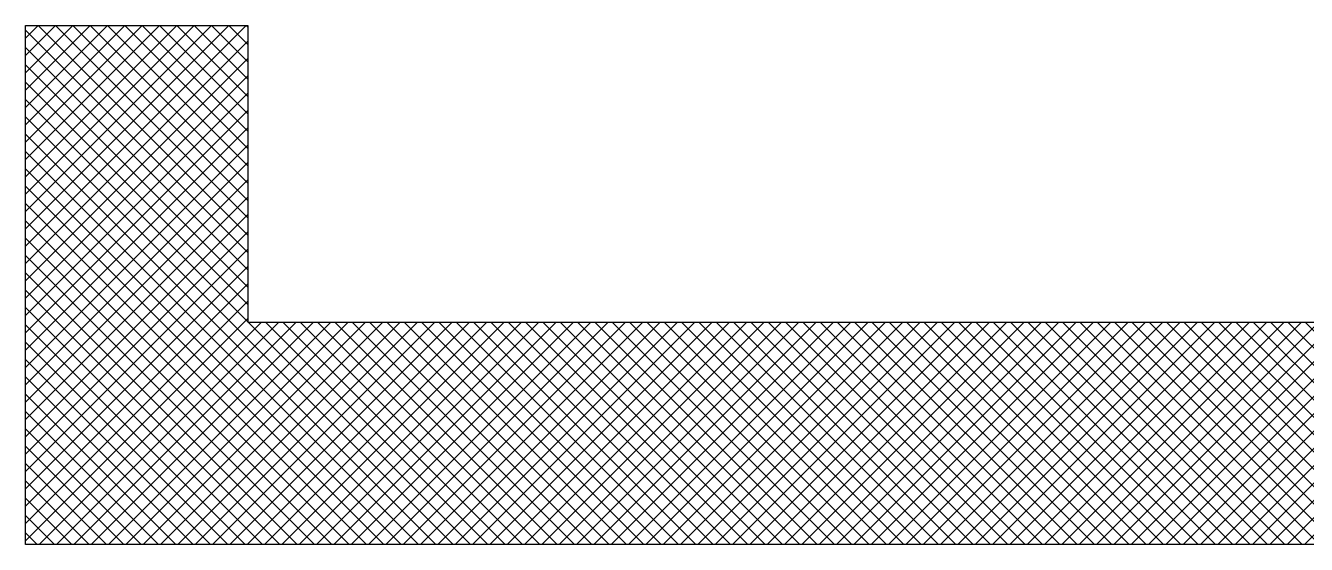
# Model space of a CAD drawing. Extents: x 610887 to 611781, y -400493 to -399849.
# Drawn here: x 611023.211 to 611028.096, y -400438.779 to -400436.8 of the extents above; entities that cross this region are included whole.
import ezdxf

# ---------------------------------------------------------------- set-up
doc = ezdxf.new("R2010")
doc.units = 0
doc.header["$LTSCALE"] = 1000
doc.layers.get('0').update_dxf_attribs({"linetype": 'CONTINUOUS'})
doc.layers.add('9-BOX', color=7, linetype='CONTINUOUS')

# ---------------------------------------------------------------- blocks, each defined once
blk = doc.blocks.new('*X11')
at = {"color": 0}
for p, q in [((237781.473, 346142.8472), (237782.5978, 346143.972)), ((237781.473, 346142.9356), (237782.5094, 346143.972)), ((237781.473, 346143.024), (237782.421, 346143.972)), ((237781.473, 346143.1123), (237782.3327, 346143.972)), ((237781.473, 346143.2007), (237782.2443, 346143.972)), ((237781.473, 346143.2891), (237782.1559, 346143.972)), ((237781.473, 346143.3775), (237782.0675, 346143.972)), ((237781.473, 346143.4659), (237781.9791, 346143.972)), ((237781.473, 346143.5543), (237781.8907, 346143.972)), ((237781.473, 346143.6427), (237781.8023, 346143.972)), ((237781.473, 346143.7311), (237781.7139, 346143.972)), ((237781.473, 346143.8194), (237781.6256, 346143.972)), ((237781.473, 346143.9078), (237781.5372, 346143.972)), ((237782.607, 346142.9025), (237781.5375, 346143.972)), ((237782.607, 346142.9909), (237781.6259, 346143.972)), ((237782.607, 346143.0793), (237781.7143, 346143.972)), ((237782.607, 346143.1677), (237781.8027, 346143.972)), ((237782.607, 346143.2561), (237781.8911, 346143.972)), ((237782.607, 346143.3445), (237781.9795, 346143.972)), ((237782.607, 346143.4329), (237782.0679, 346143.972)), ((237782.607, 346143.5213), (237782.1563, 346143.972)), ((237782.607, 346143.6096), (237782.2446, 346143.972)), ((237782.607, 346143.698), (237782.333, 346143.972)), ((237782.607, 346143.7864), (237782.4214, 346143.972)), ((237782.607, 346143.8748), (237782.5098, 346143.972)), ((237782.607, 346143.9632), (237782.5982, 346143.972)), ((237782.607, 346142.8141), (237781.473, 346143.9481)), ((237781.473, 346142.7588), (237782.607, 346143.8928)), ((237782.607, 346142.7258), (237781.473, 346143.8598)), ((237781.473, 346142.6704), (237782.607, 346143.8044)), ((237782.607, 346142.6374), (237781.473, 346143.7714)), ((237781.473, 346142.582), (237782.607, 346143.716)), ((237782.607, 346142.549), (237781.473, 346143.683)), ((237781.473, 346142.4936), (237782.607, 346143.6276)), ((237782.607, 346142.4606), (237781.473, 346143.5946)), ((237781.473, 346142.4052), (237782.607, 346143.5392)), ((237783.6532, 346141.326), (237781.473, 346143.5062)), ((237781.473, 346142.3168), (237782.607, 346143.4508)), ((237783.5648, 346141.326), (237781.473, 346143.4178)), ((237781.473, 346142.2285), (237782.607, 346143.3625)), ((237783.4764, 346141.326), (237781.473, 346143.3294)), ((237781.473, 346142.1401), (237782.607, 346143.2741)), ((237783.388, 346141.326), (237781.473, 346143.241)), ((237781.473, 346142.0517), (237782.607, 346143.1857)), ((237783.2997, 346141.326), (237781.473, 346143.1527)), ((237781.473, 346141.9633), (237782.607, 346143.0973)), ((237783.2113, 346141.326), (237781.473, 346143.0643)), ((237781.473, 346141.8749), (237782.607, 346143.0089)), ((237783.1229, 346141.326), (237781.473, 346142.9759)), ((237781.473, 346141.7865), (237782.607, 346142.9205)), ((237783.0345, 346141.326), (237781.473, 346142.8875)), ((237781.473, 346141.6981), (237782.607, 346142.8321)), ((237782.9461, 346141.326), (237781.473, 346142.7991)), ((237781.473, 346141.6097), (237782.607, 346142.7437)), ((237782.8577, 346141.326), (237781.473, 346142.7107)), ((237781.473, 346141.5214), (237782.607, 346142.6554)), ((237782.7693, 346141.326), (237781.473, 346142.6223)), ((237781.473, 346141.433), (237782.607, 346142.567)), ((237782.6809, 346141.326), (237781.473, 346142.5339)), ((237781.473, 346141.3446), (237782.607, 346142.4786)), ((237781.5428, 346141.326), (237782.6768, 346142.46)), ((237781.6312, 346141.326), (237782.7652, 346142.46)), ((237781.7196, 346141.326), (237782.8536, 346142.46)), ((237781.808, 346141.326), (237782.942, 346142.46)), ((237781.8964, 346141.326), (237783.0304, 346142.46)), ((237781.9848, 346141.326), (237783.1188, 346142.46)), ((237782.0731, 346141.326), (237783.2071, 346142.46)), ((237782.1615, 346141.326), (237783.2955, 346142.46)), ((237782.2499, 346141.326), (237783.3839, 346142.46)), ((237782.3383, 346141.326), (237783.4723, 346142.46)), ((237782.4267, 346141.326), (237783.5607, 346142.46)), ((237782.5151, 346141.326), (237783.6491, 346142.46)), ((237782.6035, 346141.326), (237783.7375, 346142.46)), ((237783.7416, 346141.326), (237782.6076, 346142.46)), ((237782.6919, 346141.326), (237783.8259, 346142.46)), ((237783.83, 346141.326), (237782.696, 346142.46)), ((237782.7802, 346141.326), (237783.9142, 346142.46)), ((237783.9184, 346141.326), (237782.7844, 346142.46)), ((237782.8686, 346141.326), (237784.0026, 346142.46)), ((237784.0068, 346141.326), (237782.8728, 346142.46)), ((237782.957, 346141.326), (237784.091, 346142.46)), ((237784.0951, 346141.326), (237782.9611, 346142.46)), ((237783.0454, 346141.326), (237784.1794, 346142.46)), ((237784.1835, 346141.326), (237783.0495, 346142.46)), ((237783.1338, 346141.326), (237784.2678, 346142.46)), ((237784.2719, 346141.326), (237783.1379, 346142.46)), ((237783.2222, 346141.326), (237784.3562, 346142.46)), ((237784.3603, 346141.326), (237783.2263, 346142.46)), ((237783.3106, 346141.326), (237784.4446, 346142.46)), ((237784.4487, 346141.326), (237783.3147, 346142.46)), ((237783.399, 346141.326), (237784.533, 346142.46)), ((237784.5371, 346141.326), (237783.4031, 346142.46)), ((237783.4874, 346141.326), (237784.6214, 346142.46)), ((237784.6255, 346141.326), (237783.4915, 346142.46)), ((237783.5757, 346141.326), (237784.7097, 346142.46)), ((237784.7139, 346141.326), (237783.5799, 346142.46)), ((237783.6641, 346141.326), (237784.7981, 346142.46)), ((237784.8023, 346141.326), (237783.6683, 346142.46)), ((237783.7525, 346141.326), (237784.8865, 346142.46)), ((237784.8906, 346141.326), (237783.7566, 346142.46)), ((237783.8409, 346141.326), (237784.9749, 346142.46)), ((237784.979, 346141.326), (237783.845, 346142.46)), ((237783.9293, 346141.326), (237785.0633, 346142.46)), ((237785.0674, 346141.326), (237783.9334, 346142.46)), ((237784.0177, 346141.326), (237785.1517, 346142.46)), ((237785.1558, 346141.326), (237784.0218, 346142.46)), ((237784.1061, 346141.326), (237785.2401, 346142.46)), ((237785.2442, 346141.326), (237784.1102, 346142.46)), ((237784.1945, 346141.326), (237785.3285, 346142.46)), ((237785.3326, 346141.326), (237784.1986, 346142.46)), ((237784.2829, 346141.326), (237785.4169, 346142.46)), ((237785.421, 346141.326), (237784.287, 346142.46)), ((237784.3712, 346141.326), (237785.5052, 346142.46)), ((237785.5094, 346141.326), (237784.3754, 346142.46)), ((237784.4596, 346141.326), (237785.5936, 346142.46)), ((237785.5977, 346141.326), (237784.4637, 346142.46)), ((237784.548, 346141.326), (237785.682, 346142.46)), ((237785.6861, 346141.326), (237784.5521, 346142.46)), ((237784.6364, 346141.326), (237785.7704, 346142.46)), ((237785.7745, 346141.326), (237784.6405, 346142.46)), ((237784.7248, 346141.326), (237785.8588, 346142.46)), ((237785.8629, 346141.326), (237784.7289, 346142.46)), ((237784.8132, 346141.326), (237785.9472, 346142.46)), ((237785.9513, 346141.326), (237784.8173, 346142.46)), ((237784.9016, 346141.326), (237786.0356, 346142.46)), ((237786.0397, 346141.326), (237784.9057, 346142.46)), ((237784.99, 346141.326), (237786.124, 346142.46)), ((237786.1281, 346141.326), (237784.9941, 346142.46)), ((237785.0783, 346141.326), (237786.2123, 346142.46)), ((237786.2165, 346141.326), (237785.0825, 346142.46)), ((237785.1667, 346141.326), (237786.3007, 346142.46)), ((237786.3049, 346141.326), (237785.1709, 346142.46)), ((237785.2551, 346141.326), (237786.3891, 346142.46)), ((237786.3932, 346141.326), (237785.2592, 346142.46)), ((237785.3435, 346141.326), (237786.4775, 346142.46)), ((237786.4816, 346141.326), (237785.3476, 346142.46)), ((237785.4319, 346141.326), (237786.5659, 346142.46)), ((237786.57, 346141.326), (237785.436, 346142.46)), ((237785.5203, 346141.326), (237786.6543, 346142.46)), ((237786.6584, 346141.326), (237785.5244, 346142.46)), ((237785.6087, 346141.326), (237786.7427, 346142.46)), ((237786.7468, 346141.326), (237785.6128, 346142.46)), ((237785.6971, 346141.326), (237786.8311, 346142.46)), ((237786.8352, 346141.326), (237785.7012, 346142.46)), ((237785.7855, 346141.326), (237786.9195, 346142.46)), ((237786.9236, 346141.326), (237785.7896, 346142.46)), ((237785.8738, 346141.326), (237787.0078, 346142.46)), ((237787.012, 346141.326), (237785.878, 346142.46)), ((237785.9622, 346141.326), (237787.0962, 346142.46)), ((237787.1004, 346141.326), (237785.9664, 346142.46)), ((237786.0506, 346141.326), (237787.1846, 346142.46)), ((237787.1887, 346141.326), (237786.0547, 346142.46)), ((237786.139, 346141.326), (237787.273, 346142.46)), ((237787.2771, 346141.326), (237786.1431, 346142.46)), ((237786.2274, 346141.326), (237787.3614, 346142.46)), ((237787.3655, 346141.326), (237786.2315, 346142.46)), ((237786.3158, 346141.326), (237787.4498, 346142.46)), ((237787.4539, 346141.326), (237786.3199, 346142.46)), ((237786.4042, 346141.326), (237787.5382, 346142.46)), ((237787.5423, 346141.326), (237786.4083, 346142.46)), ((237786.4926, 346141.326), (237787.6266, 346142.46)), ((237787.6307, 346141.326), (237786.4967, 346142.46)), ((237786.5809, 346141.326), (237787.7149, 346142.46)), ((237787.7191, 346141.326), (237786.5851, 346142.46)), ((237786.6693, 346141.326), (237787.8033, 346142.46)), ((237787.8075, 346141.326), (237786.6735, 346142.46)), ((237786.7577, 346141.326), (237787.8917, 346142.46)), ((237787.8958, 346141.326), (237786.7618, 346142.46)), ((237786.8461, 346141.326), (237787.9801, 346142.46)), ((237787.9842, 346141.326), (237786.8502, 346142.46)), ((237786.9345, 346141.326), (237788.0685, 346142.46)), ((237788.0726, 346141.326), (237786.9386, 346142.46)), ((237787.0229, 346141.326), (237788.1569, 346142.46)), ((237788.161, 346141.326), (237787.027, 346142.46)), ((237787.1113, 346141.326), (237788.2453, 346142.46)), ((237788.2494, 346141.326), (237787.1154, 346142.46)), ((237787.1997, 346141.326), (237788.3337, 346142.46)), ((237788.3378, 346141.326), (237787.2038, 346142.46)), ((237787.2881, 346141.326), (237788.4221, 346142.46)), ((237788.4262, 346141.326), (237787.2922, 346142.46)), ((237787.3764, 346141.326), (237788.5104, 346142.46)), ((237788.5146, 346141.326), (237787.3806, 346142.46)), ((237787.4648, 346141.326), (237788.5988, 346142.46)), ((237788.603, 346141.326), (237787.469, 346142.46)), ((237787.5532, 346141.326), (237788.6872, 346142.46)), ((237788.6913, 346141.326), (237787.5573, 346142.46)), ((237787.6416, 346141.326), (237788.7756, 346142.46)), ((237788.7797, 346141.326), (237787.6457, 346142.46)), ((237787.73, 346141.326), (237788.864, 346142.46)), ((237788.8681, 346141.326), (237787.7341, 346142.46)), ((237787.8184, 346141.326), (237788.9524, 346142.46)), ((237788.9565, 346141.326), (237787.8225, 346142.46)), ((237787.9068, 346141.326), (237789.0408, 346142.46)), ((237789.0449, 346141.326), (237787.9109, 346142.46)), ((237787.9952, 346141.326), (237789.1292, 346142.46)), ((237789.1333, 346141.326), (237787.9993, 346142.46)), ((237782.5925, 346141.326), (237781.473, 346142.4455)), ((237782.5042, 346141.326), (237781.473, 346142.3572)), ((237782.4158, 346141.326), (237781.473, 346142.2688)), ((237782.3274, 346141.326), (237781.473, 346142.1804)), ((237782.239, 346141.326), (237781.473, 346142.092)), ((237782.1506, 346141.326), (237781.473, 346142.0036)), ((237782.0622, 346141.326), (237781.473, 346141.9152)), ((237781.9738, 346141.326), (237781.473, 346141.8268)), ((237781.8854, 346141.326), (237781.473, 346141.7384)), ((237781.797, 346141.326), (237781.473, 346141.65)), ((237781.7087, 346141.326), (237781.473, 346141.5617)), ((237781.6203, 346141.326), (237781.473, 346141.4733)), ((237781.5319, 346141.326), (237781.473, 346141.3849))]:
    blk.add_line(p, q, dxfattribs=at)
blk = doc.blocks.new('*X1')
at = {"color": 0}
for p, q in [((237781.473, 346142.8472), (237782.5978, 346143.972)), ((237781.473, 346142.9356), (237782.5094, 346143.972)), ((237781.473, 346143.024), (237782.421, 346143.972)), ((237781.473, 346143.1123), (237782.3327, 346143.972)), ((237781.473, 346143.2007), (237782.2443, 346143.972)), ((237781.473, 346143.2891), (237782.1559, 346143.972)), ((237781.473, 346143.3775), (237782.0675, 346143.972)), ((237781.473, 346143.4659), (237781.9791, 346143.972)), ((237781.473, 346143.5543), (237781.8907, 346143.972)), ((237781.473, 346143.6427), (237781.8023, 346143.972)), ((237781.473, 346143.7311), (237781.7139, 346143.972)), ((237781.473, 346143.8194), (237781.6256, 346143.972)), ((237781.473, 346143.9078), (237781.5372, 346143.972)), ((237782.607, 346142.9025), (237781.5375, 346143.972)), ((237782.607, 346142.9909), (237781.6259, 346143.972)), ((237782.607, 346143.0793), (237781.7143, 346143.972)), ((237782.607, 346143.1677), (237781.8027, 346143.972)), ((237782.607, 346143.2561), (237781.8911, 346143.972)), ((237782.607, 346143.3445), (237781.9795, 346143.972)), ((237782.607, 346143.4329), (237782.0679, 346143.972)), ((237782.607, 346143.5213), (237782.1563, 346143.972)), ((237782.607, 346143.6096), (237782.2446, 346143.972)), ((237782.607, 346143.698), (237782.333, 346143.972)), ((237782.607, 346143.7864), (237782.4214, 346143.972)), ((237782.607, 346143.8748), (237782.5098, 346143.972)), ((237782.607, 346143.9632), (237782.5982, 346143.972)), ((237782.607, 346142.8141), (237781.473, 346143.9481)), ((237781.473, 346142.7588), (237782.607, 346143.8928)), ((237782.607, 346142.7258), (237781.473, 346143.8598)), ((237781.473, 346142.6704), (237782.607, 346143.8044)), ((237782.607, 346142.6374), (237781.473, 346143.7714)), ((237781.473, 346142.582), (237782.607, 346143.716)), ((237782.607, 346142.549), (237781.473, 346143.683)), ((237781.473, 346142.4936), (237782.607, 346143.6276)), ((237782.607, 346142.4606), (237781.473, 346143.5946)), ((237781.473, 346142.4052), (237782.607, 346143.5392)), ((237783.6532, 346141.326), (237781.473, 346143.5062)), ((237781.473, 346142.3168), (237782.607, 346143.4508)), ((237783.5648, 346141.326), (237781.473, 346143.4178)), ((237781.473, 346142.2285), (237782.607, 346143.3625)), ((237783.4764, 346141.326), (237781.473, 346143.3294)), ((237781.473, 346142.1401), (237782.607, 346143.2741)), ((237783.388, 346141.326), (237781.473, 346143.241)), ((237781.473, 346142.0517), (237782.607, 346143.1857)), ((237783.2997, 346141.326), (237781.473, 346143.1527)), ((237781.473, 346141.9633), (237782.607, 346143.0973)), ((237783.2113, 346141.326), (237781.473, 346143.0643)), ((237781.473, 346141.8749), (237782.607, 346143.0089)), ((237783.1229, 346141.326), (237781.473, 346142.9759)), ((237781.473, 346141.7865), (237782.607, 346142.9205)), ((237783.0345, 346141.326), (237781.473, 346142.8875)), ((237781.473, 346141.6981), (237782.607, 346142.8321)), ((237782.9461, 346141.326), (237781.473, 346142.7991)), ((237781.473, 346141.6097), (237782.607, 346142.7437)), ((237782.8577, 346141.326), (237781.473, 346142.7107)), ((237781.473, 346141.5214), (237782.607, 346142.6554)), ((237782.7693, 346141.326), (237781.473, 346142.6223)), ((237781.473, 346141.433), (237782.607, 346142.567)), ((237782.6809, 346141.326), (237781.473, 346142.5339)), ((237781.473, 346141.3446), (237782.607, 346142.4786)), ((237781.5428, 346141.326), (237782.6768, 346142.46)), ((237781.6312, 346141.326), (237782.7652, 346142.46)), ((237781.7196, 346141.326), (237782.8536, 346142.46)), ((237781.808, 346141.326), (237782.942, 346142.46)), ((237781.8964, 346141.326), (237783.0304, 346142.46)), ((237781.9848, 346141.326), (237783.1188, 346142.46)), ((237782.0731, 346141.326), (237783.2071, 346142.46)), ((237782.1615, 346141.326), (237783.2955, 346142.46)), ((237782.2499, 346141.326), (237783.3839, 346142.46)), ((237782.3383, 346141.326), (237783.4723, 346142.46)), ((237782.4267, 346141.326), (237783.5607, 346142.46)), ((237782.5151, 346141.326), (237783.6491, 346142.46)), ((237782.6035, 346141.326), (237783.7375, 346142.46)), ((237783.7416, 346141.326), (237782.6076, 346142.46)), ((237782.6919, 346141.326), (237783.8259, 346142.46)), ((237783.83, 346141.326), (237782.696, 346142.46)), ((237782.7802, 346141.326), (237783.9142, 346142.46)), ((237783.9184, 346141.326), (237782.7844, 346142.46)), ((237782.8686, 346141.326), (237784.0026, 346142.46)), ((237784.0068, 346141.326), (237782.8728, 346142.46)), ((237782.957, 346141.326), (237784.091, 346142.46)), ((237784.0951, 346141.326), (237782.9611, 346142.46)), ((237783.0454, 346141.326), (237784.1794, 346142.46)), ((237784.1835, 346141.326), (237783.0495, 346142.46)), ((237783.1338, 346141.326), (237784.2678, 346142.46)), ((237784.2719, 346141.326), (237783.1379, 346142.46)), ((237783.2222, 346141.326), (237784.3562, 346142.46)), ((237784.3603, 346141.326), (237783.2263, 346142.46)), ((237783.3106, 346141.326), (237784.4446, 346142.46)), ((237784.4487, 346141.326), (237783.3147, 346142.46)), ((237783.399, 346141.326), (237784.533, 346142.46)), ((237784.5371, 346141.326), (237783.4031, 346142.46)), ((237783.4874, 346141.326), (237784.6214, 346142.46)), ((237784.6255, 346141.326), (237783.4915, 346142.46)), ((237783.5757, 346141.326), (237784.7097, 346142.46)), ((237784.7139, 346141.326), (237783.5799, 346142.46)), ((237783.6641, 346141.326), (237784.7981, 346142.46)), ((237784.8023, 346141.326), (237783.6683, 346142.46)), ((237783.7525, 346141.326), (237784.8865, 346142.46)), ((237784.8906, 346141.326), (237783.7566, 346142.46)), ((237783.8409, 346141.326), (237784.9749, 346142.46)), ((237784.979, 346141.326), (237783.845, 346142.46)), ((237783.9293, 346141.326), (237785.0633, 346142.46)), ((237785.0674, 346141.326), (237783.9334, 346142.46)), ((237784.0177, 346141.326), (237785.1517, 346142.46)), ((237785.1558, 346141.326), (237784.0218, 346142.46)), ((237784.1061, 346141.326), (237785.2401, 346142.46)), ((237785.2442, 346141.326), (237784.1102, 346142.46)), ((237784.1945, 346141.326), (237785.3285, 346142.46)), ((237785.3326, 346141.326), (237784.1986, 346142.46)), ((237784.2829, 346141.326), (237785.4169, 346142.46)), ((237785.421, 346141.326), (237784.287, 346142.46)), ((237784.3712, 346141.326), (237785.5052, 346142.46)), ((237785.5094, 346141.326), (237784.3754, 346142.46)), ((237784.4596, 346141.326), (237785.5936, 346142.46)), ((237785.5977, 346141.326), (237784.4637, 346142.46)), ((237784.548, 346141.326), (237785.682, 346142.46)), ((237785.6861, 346141.326), (237784.5521, 346142.46)), ((237784.6364, 346141.326), (237785.7704, 346142.46)), ((237785.7745, 346141.326), (237784.6405, 346142.46)), ((237784.7248, 346141.326), (237785.8588, 346142.46)), ((237785.8629, 346141.326), (237784.7289, 346142.46)), ((237784.8132, 346141.326), (237785.9472, 346142.46)), ((237785.9513, 346141.326), (237784.8173, 346142.46)), ((237784.9016, 346141.326), (237786.0356, 346142.46)), ((237786.0397, 346141.326), (237784.9057, 346142.46)), ((237784.99, 346141.326), (237786.124, 346142.46)), ((237786.1281, 346141.326), (237784.9941, 346142.46)), ((237785.0783, 346141.326), (237786.2123, 346142.46)), ((237786.2165, 346141.326), (237785.0825, 346142.46)), ((237785.1667, 346141.326), (237786.3007, 346142.46)), ((237786.3049, 346141.326), (237785.1709, 346142.46)), ((237785.2551, 346141.326), (237786.3891, 346142.46)), ((237786.3932, 346141.326), (237785.2592, 346142.46)), ((237785.3435, 346141.326), (237786.4775, 346142.46)), ((237786.4816, 346141.326), (237785.3476, 346142.46)), ((237785.4319, 346141.326), (237786.5659, 346142.46)), ((237786.57, 346141.326), (237785.436, 346142.46)), ((237785.5203, 346141.326), (237786.6543, 346142.46)), ((237786.6584, 346141.326), (237785.5244, 346142.46)), ((237785.6087, 346141.326), (237786.7427, 346142.46)), ((237786.7468, 346141.326), (237785.6128, 346142.46)), ((237785.6971, 346141.326), (237786.8311, 346142.46)), ((237786.8352, 346141.326), (237785.7012, 346142.46)), ((237785.7855, 346141.326), (237786.9195, 346142.46)), ((237786.9236, 346141.326), (237785.7896, 346142.46)), ((237785.8738, 346141.326), (237787.0078, 346142.46)), ((237787.012, 346141.326), (237785.878, 346142.46)), ((237785.9622, 346141.326), (237787.0962, 346142.46)), ((237787.1004, 346141.326), (237785.9664, 346142.46)), ((237786.0506, 346141.326), (237787.1846, 346142.46)), ((237787.1887, 346141.326), (237786.0547, 346142.46)), ((237786.139, 346141.326), (237787.273, 346142.46)), ((237787.2771, 346141.326), (237786.1431, 346142.46)), ((237786.2274, 346141.326), (237787.3614, 346142.46)), ((237787.3655, 346141.326), (237786.2315, 346142.46)), ((237786.3158, 346141.326), (237787.4498, 346142.46)), ((237787.4539, 346141.326), (237786.3199, 346142.46)), ((237786.4042, 346141.326), (237787.5382, 346142.46)), ((237787.5423, 346141.326), (237786.4083, 346142.46)), ((237786.4926, 346141.326), (237787.6266, 346142.46)), ((237787.6307, 346141.326), (237786.4967, 346142.46)), ((237786.5809, 346141.326), (237787.7149, 346142.46)), ((237787.7191, 346141.326), (237786.5851, 346142.46)), ((237786.6693, 346141.326), (237787.8033, 346142.46)), ((237787.8075, 346141.326), (237786.6735, 346142.46)), ((237786.7577, 346141.326), (237787.8917, 346142.46)), ((237787.8958, 346141.326), (237786.7618, 346142.46)), ((237786.8461, 346141.326), (237787.9801, 346142.46)), ((237787.9842, 346141.326), (237786.8502, 346142.46)), ((237786.9345, 346141.326), (237788.0685, 346142.46)), ((237788.0726, 346141.326), (237786.9386, 346142.46)), ((237787.0229, 346141.326), (237788.1569, 346142.46)), ((237788.161, 346141.326), (237787.027, 346142.46)), ((237787.1113, 346141.326), (237788.2453, 346142.46)), ((237788.2494, 346141.326), (237787.1154, 346142.46)), ((237787.1997, 346141.326), (237788.3337, 346142.46)), ((237788.3378, 346141.326), (237787.2038, 346142.46)), ((237787.2881, 346141.326), (237788.4221, 346142.46)), ((237788.4262, 346141.326), (237787.2922, 346142.46)), ((237787.3764, 346141.326), (237788.5104, 346142.46)), ((237788.5146, 346141.326), (237787.3806, 346142.46)), ((237787.4648, 346141.326), (237788.5988, 346142.46)), ((237788.603, 346141.326), (237787.469, 346142.46)), ((237787.5532, 346141.326), (237788.6872, 346142.46)), ((237788.6913, 346141.326), (237787.5573, 346142.46)), ((237787.6416, 346141.326), (237788.7756, 346142.46)), ((237788.7797, 346141.326), (237787.6457, 346142.46)), ((237787.73, 346141.326), (237788.864, 346142.46)), ((237788.8681, 346141.326), (237787.7341, 346142.46)), ((237787.8184, 346141.326), (237788.9524, 346142.46)), ((237788.9565, 346141.326), (237787.8225, 346142.46)), ((237787.9068, 346141.326), (237789.0408, 346142.46)), ((237789.0449, 346141.326), (237787.9109, 346142.46)), ((237787.9952, 346141.326), (237789.1292, 346142.46)), ((237789.1333, 346141.326), (237787.9993, 346142.46)), ((237782.5925, 346141.326), (237781.473, 346142.4455)), ((237782.5042, 346141.326), (237781.473, 346142.3572)), ((237782.4158, 346141.326), (237781.473, 346142.2688)), ((237782.3274, 346141.326), (237781.473, 346142.1804)), ((237782.239, 346141.326), (237781.473, 346142.092)), ((237782.1506, 346141.326), (237781.473, 346142.0036)), ((237782.0622, 346141.326), (237781.473, 346141.9152)), ((237781.9738, 346141.326), (237781.473, 346141.8268)), ((237781.8854, 346141.326), (237781.473, 346141.7384)), ((237781.797, 346141.326), (237781.473, 346141.65)), ((237781.7087, 346141.326), (237781.473, 346141.5617)), ((237781.6203, 346141.326), (237781.473, 346141.4733)), ((237781.5319, 346141.326), (237781.473, 346141.3849))]:
    blk.add_line(p, q, dxfattribs=at)

msp = doc.modelspace()

# ---------------------------------------------------------------- linework, layer by layer
at = {"layer": '9-BOX', "linetype": 'Continuous'}
for p, q in [((611023.2111, -400436.7997), (611024.0592, -400436.7997)), ((611023.2111, -400436.7997), (611024.0592, -400436.7997)), ((611023.2111, -400438.7785), (611023.2111, -400436.7997)), ((611023.2111, -400438.7785), (611023.2111, -400436.7997)), ((611024.0592, -400436.7997), (611024.0592, -400437.9305)), ((611024.0592, -400436.7997), (611024.0592, -400437.9305)), ((611024.0592, -400437.9305), (611029.1478, -400437.9305)), ((611024.0592, -400437.9305), (611029.1478, -400437.9305)), ((611029.9959, -400438.7785), (611023.2111, -400438.7785)), ((611029.9959, -400438.7785), (611023.2111, -400438.7785))]:
    msp.add_line(p, q, dxfattribs=at)

# ---------------------------------------------------------------- block references
at = {"layer": '9-BOX', "xscale": 0.747874584980309, "yscale": 0.7478745854459703, "zscale": 0.747874585471672}
for name in ['*X11', '*X1']:
    msp.add_blockref(name, (433192.4906, -659309.0792), dxfattribs=at)

doc.saveas('drawing.dxf')
